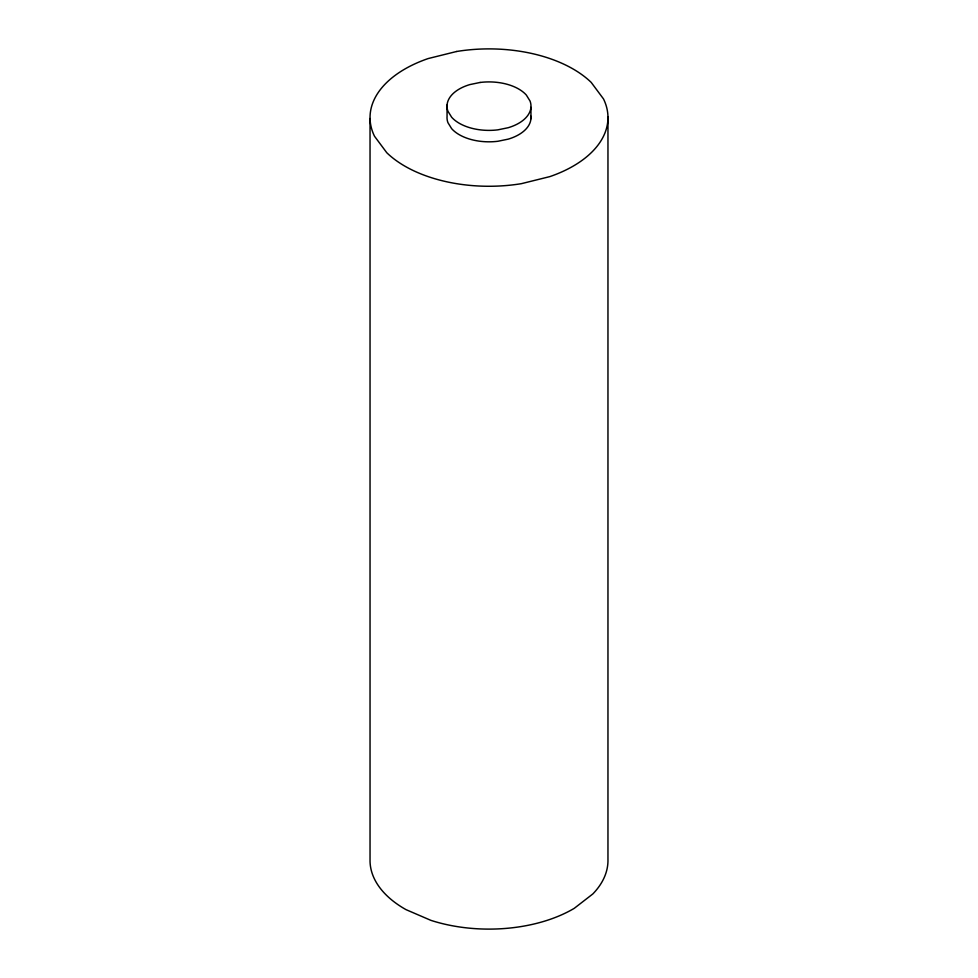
<?xml version="1.0" encoding="UTF-8"?>
<svg xmlns="http://www.w3.org/2000/svg" width="978" height="978" viewBox="0 0 978 978"><rect width="100%" height="100%" fill="white"/><g stroke="black" fill="none" stroke-linecap="round" stroke-linejoin="round"><path stroke-width="1.47" d="M607.961 116.651L607.961 859.491A118.974 68.692 0 0 1 592.827 893.953L574.257 908.33A118.974 68.692 0 0 1 430.907 920.359L406.017 909.638A118.974 68.692 0 0 1 370.039 861.349L370.039 118.509M530.944 107.335L530.944 118.766M447.056 104.976L447.056 116.394A41.993 24.242 0 0 0 447.961 122.702L451.653 128.668A41.993 24.242 0 0 0 497.875 141.272L508.193 139.145A41.993 24.242 0 0 0 530.92 116.235M456.665 51.479L428.132 58.57A118.974 68.692 0 0 0 374.513 136.248L386.775 152.727A118.974 68.692 0 0 0 521.335 183.681L549.868 176.602A118.974 68.692 0 0 0 603.487 98.912L591.225 82.433A118.974 68.692 0 0 0 456.665 51.479M480.125 82.458L469.807 84.597A41.993 24.242 0 0 0 447.961 111.272L451.653 117.238A41.993 24.242 0 0 0 497.875 129.842L508.193 127.715A41.993 24.242 0 0 0 530.039 101.027L526.347 95.074A41.993 24.242 0 0 0 480.125 82.458"/></g></svg>
